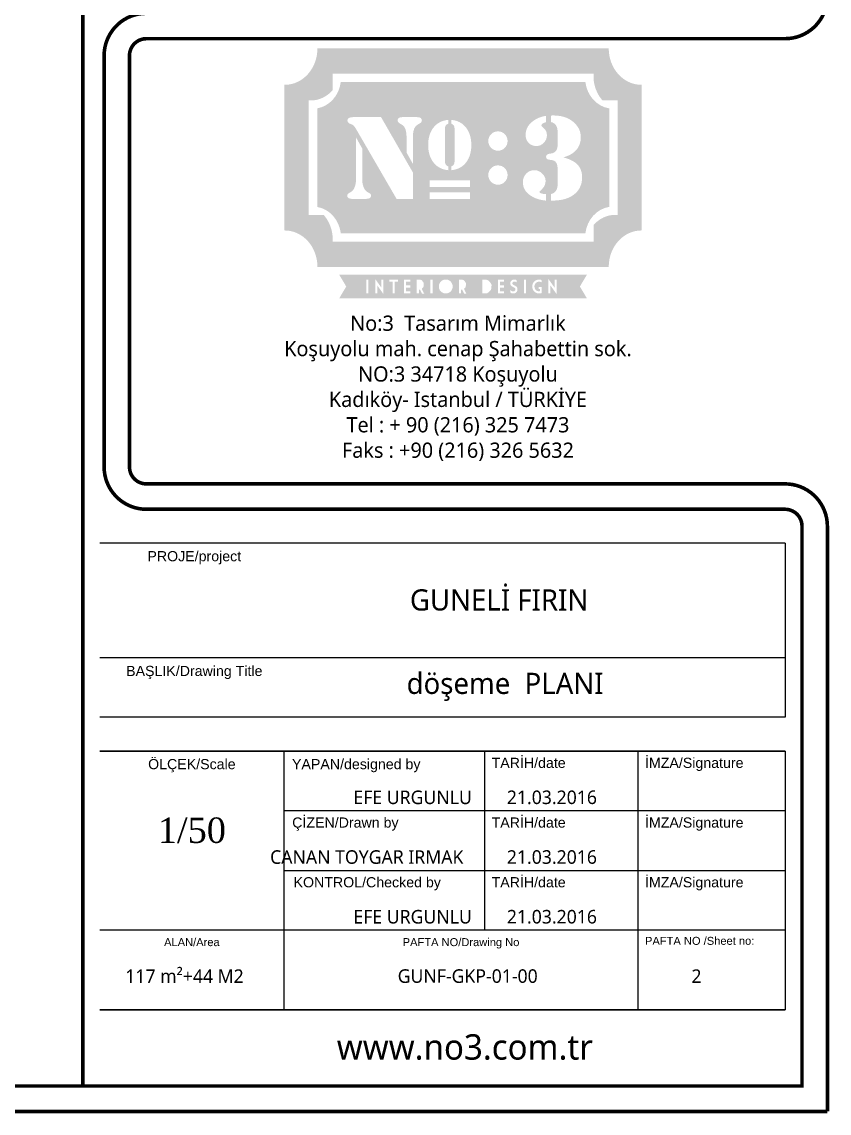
# Model space of a CAD drawing. Header units: millimetres. Extents: x 54215 to 67697, y 23496 to 56611.
# Drawn here: x 58071 to 58550, y 52211 to 52857 of the extents above; entities that cross this region are included whole.
import ezdxf
from ezdxf.enums import TextEntityAlignment as Align

# ---------------------------------------------------------------- set-up
doc = ezdxf.new("R2010")
doc.units = ezdxf.units.MM
doc.layers.add('Layer 1', color=7, linetype='Continuous')
doc.layers.add('t_yazı', color=154, linetype='Continuous', lineweight=25)
doc.styles.add('ARIALT', font='arial.ttf', dxfattribs={"height": 10})
doc.styles.get("Standard").update_dxf_attribs({"font": 'arial.ttf'})

msp = doc.modelspace()

# ---------------------------------------------------------------- hatches: boundary and pattern name
at = {"true_color": 0xe74a37}
h = msp.add_hatch(color=13, dxfattribs=at)
h.dxf.hatch_style = 1
edge = h.paths.add_edge_path()
edge.add_spline(control_points=[(58438.66, 52820.131), (58427.997, 52820.167), (58419.359, 52829.818), (58419.359, 52841.717), (58419.357, 52841.716), (58419.352, 52841.715), (58419.351, 52841.714), (58419.351, 52841.714), (58419.351, 52841.717), (58419.351, 52841.717), (58419.351, 52841.717), (58246.586, 52841.717), (58246.586, 52841.717), (58246.586, 52841.717), (58246.586, 52841.592), (58246.586, 52841.592), (58246.525, 52829.749), (58237.916, 52820.167), (58227.291, 52820.131), (58227.291, 52820.131), (58226.994, 52820.131), (58226.994, 52820.131), (58226.994, 52820.131), (58226.994, 52733.797), (58226.994, 52733.797), (58226.994, 52733.797), (58227.234, 52733.797), (58227.234, 52733.797), (58227.234, 52733.797), (58227.234, 52733.795), (58227.234, 52733.795), (58237.924, 52733.795), (58246.589, 52724.127), (58246.589, 52712.204), (58246.589, 52712.204), (58246.592, 52712.204), (58246.592, 52712.204), (58246.592, 52712.204), (58246.592, 52712.167), (58246.592, 52712.167), (58246.592, 52712.167), (58419.355, 52712.167), (58419.355, 52712.167), (58419.355, 52712.167), (58419.355, 52712.204), (58419.355, 52712.204), (58419.357, 52712.204), (58419.363, 52712.204), (58419.363, 52712.204), (58419.363, 52724.127), (58428.028, 52733.795), (58438.718, 52733.795), (58438.718, 52733.795), (58438.718, 52733.797), (58438.718, 52733.797), (58438.718, 52733.797), (58438.942, 52733.797), (58438.942, 52733.797), (58438.942, 52733.797), (58438.942, 52820.131), (58438.942, 52820.131), (58438.942, 52820.131), (58438.66, 52820.131), (58438.66, 52820.131)], knot_values=[0, 0, 0, 0, 1, 1, 1, 2, 2, 2, 3, 3, 3, 4, 4, 4, 5, 5, 5, 6, 6, 6, 7, 7, 7, 8, 8, 8, 9, 9, 9, 10, 10, 10, 11, 11, 11, 12, 12, 12, 13, 13, 13, 14, 14, 14, 15, 15, 15, 16, 16, 16, 17, 17, 17, 18, 18, 18, 19, 19, 19, 20, 20, 20, 21, 21, 21, 21], degree=3, periodic=0)
edge = h.paths.add_edge_path(flags=16)
edge.add_spline(control_points=[(58424.622, 52810.955), (58424.622, 52810.955), (58424.622, 52810.955), (58424.622, 52742.962), (58424.622, 52742.962), (58424.622, 52742.962), (58421.967, 52742.962), (58421.967, 52742.962), (58415.555, 52742.962), (58410.337, 52737.009), (58410.337, 52729.695), (58410.337, 52729.695), (58410.333, 52727.203), (58410.333, 52727.203), (58410.333, 52727.203), (58407.841, 52727.177), (58407.841, 52727.177), (58407.841, 52727.177), (58255.609, 52727.205), (58255.609, 52727.205), (58255.609, 52727.205), (58255.609, 52729.695), (58255.609, 52729.695), (58255.609, 52737.01), (58250.392, 52742.961), (58243.977, 52742.961), (58243.977, 52742.961), (58241.485, 52742.961), (58241.485, 52742.961), (58241.485, 52742.961), (58241.485, 52810.937), (58241.485, 52810.937), (58241.485, 52810.937), (58244.014, 52810.955), (58244.014, 52810.955), (58250.369, 52810.974), (58255.569, 52816.888), (58255.608, 52824.136), (58255.608, 52824.136), (58255.608, 52826.707), (58255.608, 52826.707), (58255.608, 52826.707), (58369.021, 52826.706), (58369.021, 52826.706), (58391.022, 52826.706), (58410.339, 52826.714), (58410.339, 52826.714), (58410.339, 52826.714), (58410.339, 52824.215), (58410.339, 52824.215), (58410.339, 52824.215), (58410.334, 52824.215), (58410.334, 52824.215), (58410.334, 52816.923), (58415.538, 52810.974), (58421.933, 52810.955), (58421.933, 52810.955), (58424.622, 52810.955)], knot_values=[0, 0, 0, 0, 1, 1, 1, 2, 2, 2, 3, 3, 3, 4, 4, 4, 5, 5, 5, 6, 6, 6, 7, 7, 7, 8, 8, 8, 9, 9, 9, 10, 10, 10, 11, 11, 11, 12, 12, 12, 13, 13, 13, 14, 14, 14, 15, 15, 15, 16, 16, 16, 17, 17, 17, 18, 18, 18, 19, 19, 19, 19], degree=3, periodic=0)
h = msp.add_hatch(color=13, dxfattribs=at)
h.dxf.hatch_style = 1
edge = h.paths.add_edge_path()
edge.add_spline(control_points=[(58419.641, 52776.958), (58419.641, 52791.555), (58419.641, 52806.151), (58419.641, 52806.151), (58412.319, 52807.286), (58406.514, 52813.684), (58405.507, 52821.724)], knot_values=[8, 8, 8, 8, 8.5, 8.5, 8.5, 9.5, 9.5, 9.5, 9.5], degree=3, periodic=0)
edge.add_spline(control_points=[(58405.507, 52821.724), (58405.507, 52821.724), (58260.434, 52821.724), (58260.434, 52821.724), (58259.43, 52813.761), (58253.714, 52807.406), (58246.511, 52806.185)], knot_values=[6, 6, 6, 6, 7, 7, 7, 8, 8, 8, 8], degree=3, periodic=0)
edge.add_spline(control_points=[(58246.511, 52806.185), (58246.511, 52806.185), (58246.47, 52747.738), (58246.47, 52747.738), (58253.715, 52746.537), (58259.44, 52740.177), (58260.437, 52732.186)], knot_values=[4, 4, 4, 4, 5, 5, 5, 6, 6, 6, 6], degree=3, periodic=0)
edge.add_spline(control_points=[(58260.437, 52732.186), (58260.437, 52732.186), (58405.351, 52732.16), (58405.351, 52732.16), (58405.351, 52732.16), (58405.351, 52732.16), (58405.351, 52732.16)], knot_values=[2.99999, 2.99999, 2.99999, 2.99999, 3.99999, 3.99999, 3.99999, 4, 4, 4, 4], degree=3, periodic=0)
edge.add_spline(control_points=[(58405.351, 52732.16), (58405.351, 52732.16), (58405.351, 52732.186), (58405.351, 52732.186), (58405.351, 52732.186), (58405.351, 52732.186), (58405.351, 52732.186)], knot_values=[1.99999, 1.99999, 1.99999, 1.99999, 2.99998, 2.99998, 2.99998, 2.99999, 2.99999, 2.99999, 2.99999], degree=3, periodic=0)
edge.add_spline(control_points=[(58405.351, 52732.186), (58405.351, 52732.186), (58405.51, 52732.186), (58405.51, 52732.186)], knot_values=[1.00001, 1.00001, 1.00001, 1.00001, 1.99999, 1.99999, 1.99999, 1.99999], degree=3, periodic=0)
edge.add_spline(control_points=[(58405.51, 52732.186), (58406.515, 52740.237), (58412.319, 52746.633), (58419.641, 52747.764)], knot_values=[0, 0, 0, 0, 1, 1, 1, 1], degree=3, periodic=0)
edge.add_spline(control_points=[(58419.641, 52747.764), (58419.641, 52747.764), (58419.641, 52762.361), (58419.641, 52776.958)], knot_values=[9.5, 9.5, 9.5, 9.5, 10, 10, 10, 10], degree=3, periodic=0)
edge = h.paths.add_edge_path(flags=16)
edge.add_spline(control_points=[(58349.583, 52790.833), (58350.677, 52791.967), (58352.037, 52792.528), (58353.66, 52792.528), (58355.284, 52792.528), (58356.641, 52791.967), (58357.738, 52790.833)], knot_values=[5, 5, 5, 5, 6, 6, 6, 7, 7, 7, 7], degree=3, periodic=0)
edge.add_spline(control_points=[(58357.738, 52790.833), (58358.833, 52789.706), (58359.381, 52788.364), (58359.381, 52786.806)], knot_values=[7, 7, 7, 7, 8, 8, 8, 8], degree=3, periodic=0)
edge.add_spline(control_points=[(58359.381, 52786.806), (58359.381, 52785.255), (58358.833, 52783.914), (58357.738, 52782.784)], knot_values=[0, 0, 0, 0, 1, 1, 1, 1], degree=3, periodic=0)
edge.add_spline(control_points=[(58357.738, 52782.784), (58356.641, 52781.655), (58355.284, 52781.09), (58353.66, 52781.09), (58352.037, 52781.09), (58350.677, 52781.655), (58349.583, 52782.784), (58348.488, 52783.914), (58347.938, 52785.255), (58347.938, 52786.806)], knot_values=[1, 1, 1, 1, 2, 2, 2, 3, 3, 3, 4, 4, 4, 4], degree=3, periodic=0)
edge.add_spline(control_points=[(58347.938, 52786.806), (58347.938, 52788.364), (58348.488, 52789.706), (58349.583, 52790.833)], knot_values=[4, 4, 4, 4, 5, 5, 5, 5], degree=3, periodic=0)
edge = h.paths.add_edge_path(flags=16)
edge.add_spline(control_points=[(58325.942, 52799.358), (58329.828, 52799.001), (58332.835, 52797.376), (58334.954, 52794.486)], knot_values=[5, 5, 5, 5, 6, 6, 6, 6], degree=3, periodic=0)
edge.add_spline(control_points=[(58334.954, 52794.486), (58336.902, 52791.827), (58337.874, 52788.476), (58337.874, 52784.436)], knot_values=[6, 6, 6, 6, 7, 7, 7, 7], degree=3, periodic=0)
edge.add_spline(control_points=[(58337.874, 52784.436), (58337.874, 52780.394), (58336.902, 52777.042), (58334.954, 52774.382)], knot_values=[7, 7, 7, 7, 8, 8, 8, 8], degree=3, periodic=0)
edge.add_spline(control_points=[(58334.954, 52774.382), (58332.835, 52771.492), (58329.828, 52769.87), (58325.942, 52769.51)], knot_values=[8, 8, 8, 8, 9, 9, 9, 9], degree=3, periodic=0)
edge.add_spline(control_points=[(58325.942, 52769.51), (58325.942, 52769.51), (58325.942, 52771.736), (58325.942, 52771.736)], knot_values=[0, 0, 0, 0, 1, 1, 1, 1], degree=3, periodic=0)
edge.add_spline(control_points=[(58325.942, 52771.736), (58327.246, 52772.197), (58327.898, 52773.115), (58327.898, 52774.498), (58327.898, 52774.498), (58327.898, 52794.369), (58327.898, 52794.369)], knot_values=[1, 1, 1, 1, 2, 2, 2, 3, 3, 3, 3], degree=3, periodic=0)
edge.add_spline(control_points=[(58327.898, 52794.369), (58327.898, 52795.753), (58327.246, 52796.674), (58325.942, 52797.134), (58325.942, 52797.134), (58325.942, 52799.358), (58325.942, 52799.358)], knot_values=[3, 3, 3, 3, 4, 4, 4, 5, 5, 5, 5], degree=3, periodic=0)
edge = h.paths.add_edge_path(flags=16)
edge.add_spline(control_points=[(58324.216, 52799.358), (58324.216, 52799.358), (58324.216, 52797.134), (58324.216, 52797.134)], knot_values=[0, 0, 0, 0, 1, 1, 1, 1], degree=3, periodic=0)
edge.add_spline(control_points=[(58324.216, 52797.134), (58322.91, 52796.674), (58322.259, 52795.753), (58322.259, 52794.369), (58322.259, 52794.369), (58322.259, 52774.498), (58322.259, 52774.498)], knot_values=[1, 1, 1, 1, 2, 2, 2, 3, 3, 3, 3], degree=3, periodic=0)
edge.add_spline(control_points=[(58322.259, 52774.498), (58322.259, 52773.115), (58322.91, 52772.197), (58324.216, 52771.736), (58324.216, 52771.736), (58324.216, 52769.51), (58324.216, 52769.51)], knot_values=[3, 3, 3, 3, 4, 4, 4, 5, 5, 5, 5], degree=3, periodic=0)
edge.add_spline(control_points=[(58324.216, 52769.51), (58320.325, 52769.87), (58317.321, 52771.492), (58315.198, 52774.382)], knot_values=[5, 5, 5, 5, 6, 6, 6, 6], degree=3, periodic=0)
edge.add_spline(control_points=[(58315.198, 52774.382), (58313.255, 52777.042), (58312.282, 52780.394), (58312.282, 52784.436)], knot_values=[6, 6, 6, 6, 7, 7, 7, 7], degree=3, periodic=0)
edge.add_spline(control_points=[(58312.282, 52784.436), (58312.282, 52788.476), (58313.255, 52791.827), (58315.198, 52794.486)], knot_values=[7, 7, 7, 7, 8, 8, 8, 8], degree=3, periodic=0)
edge.add_spline(control_points=[(58315.198, 52794.486), (58317.321, 52797.376), (58320.325, 52799.001), (58324.216, 52799.358)], knot_values=[8, 8, 8, 8, 9, 9, 9, 9], degree=3, periodic=0)
edge = h.paths.add_edge_path(flags=16)
edge.add_spline(control_points=[(58370.057, 52790.332), (58370.057, 52793.444), (58371.333, 52796.056), (58373.882, 52798.174)], knot_values=[8, 8, 8, 8, 9, 9, 9, 9], degree=3, periodic=0)
edge.add_spline(control_points=[(58373.882, 52798.174), (58376.13, 52800.033), (58378.871, 52801.223), (58382.114, 52801.738)], knot_values=[9, 9, 9, 9, 10, 10, 10, 10], degree=3, periodic=0)
edge.add_spline(control_points=[(58382.114, 52801.738), (58382.114, 52801.738), (58382.114, 52797.916), (58382.114, 52797.916)], knot_values=[0, 0, 0, 0, 1, 1, 1, 1], degree=3, periodic=0)
edge.add_spline(control_points=[(58382.114, 52797.916), (58380.299, 52797.567), (58379.392, 52796.942), (58379.392, 52796.035)], knot_values=[1, 1, 1, 1, 2, 2, 2, 2], degree=3, periodic=0)
edge.add_spline(control_points=[(58379.392, 52796.035), (58379.392, 52795.821), (58379.93, 52795.215), (58381.012, 52794.221)], knot_values=[2, 2, 2, 2, 3, 3, 3, 3], degree=3, periodic=0)
edge.add_spline(control_points=[(58381.012, 52794.221), (58382.136, 52793.227), (58382.699, 52791.887), (58382.699, 52790.2)], knot_values=[3, 3, 3, 3, 4, 4, 4, 4], degree=3, periodic=0)
edge.add_spline(control_points=[(58382.699, 52790.2), (58382.699, 52788.514), (58382.07, 52787.026), (58380.818, 52785.727)], knot_values=[4, 4, 4, 4, 5, 5, 5, 5], degree=3, periodic=0)
edge.add_spline(control_points=[(58380.818, 52785.727), (58379.611, 52784.475), (58378.161, 52783.847), (58376.472, 52783.847)], knot_values=[5, 5, 5, 5, 6, 6, 6, 6], degree=3, periodic=0)
edge.add_spline(control_points=[(58376.472, 52783.847), (58374.615, 52783.847), (58373.081, 52784.456), (58371.874, 52785.662)], knot_values=[6, 6, 6, 6, 7, 7, 7, 7], degree=3, periodic=0)
edge.add_spline(control_points=[(58371.874, 52785.662), (58370.664, 52786.916), (58370.057, 52788.473), (58370.057, 52790.332)], knot_values=[7, 7, 7, 7, 8, 8, 8, 8], degree=3, periodic=0)
edge = h.paths.add_edge_path(flags=16)
edge.add_spline(control_points=[(58349.583, 52770.673), (58350.677, 52771.805), (58352.037, 52772.367), (58353.66, 52772.367), (58355.284, 52772.367), (58356.641, 52771.805), (58357.738, 52770.673)], knot_values=[5, 5, 5, 5, 6, 6, 6, 7, 7, 7, 7], degree=3, periodic=0)
edge.add_spline(control_points=[(58357.738, 52770.673), (58358.833, 52769.544), (58359.381, 52768.203), (58359.381, 52766.649)], knot_values=[7, 7, 7, 7, 8, 8, 8, 8], degree=3, periodic=0)
edge.add_spline(control_points=[(58359.381, 52766.649), (58359.381, 52765.096), (58358.833, 52763.755), (58357.738, 52762.625)], knot_values=[0, 0, 0, 0, 1, 1, 1, 1], degree=3, periodic=0)
edge.add_spline(control_points=[(58357.738, 52762.625), (58356.641, 52761.498), (58355.284, 52760.932), (58353.66, 52760.932), (58352.037, 52760.932), (58350.677, 52761.498), (58349.583, 52762.625)], knot_values=[1, 1, 1, 1, 2, 2, 2, 3, 3, 3, 3], degree=3, periodic=0)
edge.add_spline(control_points=[(58349.583, 52762.625), (58348.488, 52763.755), (58347.938, 52765.096), (58347.938, 52766.649)], knot_values=[3, 3, 3, 3, 4, 4, 4, 4], degree=3, periodic=0)
edge.add_spline(control_points=[(58347.938, 52766.649), (58347.938, 52768.203), (58348.488, 52769.544), (58349.583, 52770.673)], knot_values=[4, 4, 4, 4, 5, 5, 5, 5], degree=3, periodic=0)
edge = h.paths.add_edge_path(flags=16)
edge.add_spline(control_points=[(58385.033, 52801.935), (58390.865, 52802.194), (58395.444, 52800.813), (58398.772, 52797.787)], knot_values=[16, 16, 16, 16, 17, 17, 17, 17], degree=3, periodic=0)
edge.add_spline(control_points=[(58398.772, 52797.787), (58401.453, 52795.322), (58402.791, 52792.426), (58402.791, 52789.098)], knot_values=[17, 17, 17, 17, 18, 18, 18, 18], degree=3, periodic=0)
edge.add_spline(control_points=[(58402.791, 52789.098), (58402.791, 52786.032), (58401.846, 52783.439), (58399.942, 52781.32)], knot_values=[18, 18, 18, 18, 19, 19, 19, 19], degree=3, periodic=0)
edge.add_spline(control_points=[(58399.942, 52781.32), (58398.166, 52779.375), (58395.728, 52778.013), (58392.616, 52777.236)], knot_values=[19, 19, 19, 19, 20, 20, 20, 20], degree=3, periodic=0)
edge.add_spline(control_points=[(58392.616, 52777.236), (58392.616, 52777.236), (58392.616, 52777.107), (58392.616, 52777.107)], knot_values=[0.00001, 0.00001, 0.00001, 0.00001, 1, 1, 1, 1], degree=3, periodic=0)
edge.add_spline(control_points=[(58392.616, 52777.107), (58396.33, 52776.07), (58399.032, 52774.688), (58400.717, 52772.959)], knot_values=[1, 1, 1, 1, 2, 2, 2, 2], degree=3, periodic=0)
edge.add_spline(control_points=[(58400.717, 52772.959), (58402.618, 52771.057), (58403.572, 52768.485), (58403.572, 52765.244)], knot_values=[2, 2, 2, 2, 3, 3, 3, 3], degree=3, periodic=0)
edge.add_spline(control_points=[(58403.572, 52765.244), (58403.572, 52761.53), (58402.339, 52758.459), (58399.875, 52756.041)], knot_values=[3, 3, 3, 3, 4, 4, 4, 4], degree=3, periodic=0)
edge.add_spline(control_points=[(58399.875, 52756.041), (58396.635, 52752.884), (58391.685, 52751.373), (58385.033, 52751.505), (58385.033, 52751.505), (58385.033, 52755.328), (58385.033, 52755.328)], knot_values=[4, 4, 4, 4, 5, 5, 5, 6, 6, 6, 6], degree=3, periodic=0)
edge.add_spline(control_points=[(58385.033, 52755.328), (58387.711, 52755.977), (58389.051, 52757.924), (58389.051, 52761.159), (58389.051, 52761.159), (58389.051, 52769.849), (58389.051, 52769.849)], knot_values=[6, 6, 6, 6, 7, 7, 7, 8, 8, 8, 8], degree=3, periodic=0)
edge.add_spline(control_points=[(58389.051, 52769.849), (58389.051, 52771.616), (58388.811, 52772.935), (58388.336, 52773.8)], knot_values=[8, 8, 8, 8, 9, 9, 9, 9], degree=3, periodic=0)
edge.add_spline(control_points=[(58388.336, 52773.8), (58387.733, 52774.925), (58386.545, 52775.529), (58384.775, 52775.619)], knot_values=[9, 9, 9, 9, 10, 10, 10, 10], degree=3, periodic=0)
edge.add_spline(control_points=[(58384.775, 52775.619), (58383.043, 52775.704), (58382.178, 52776.307), (58382.178, 52777.43)], knot_values=[10, 10, 10, 10, 11, 11, 11, 11], degree=3, periodic=0)
edge.add_spline(control_points=[(58382.178, 52777.43), (58382.178, 52778.554), (58383.066, 52779.205), (58384.838, 52779.375)], knot_values=[11, 11, 11, 11, 12, 12, 12, 12], degree=3, periodic=0)
edge.add_spline(control_points=[(58384.838, 52779.375), (58387.646, 52779.637), (58389.051, 52781.385), (58389.051, 52784.626), (58389.051, 52784.626), (58389.051, 52792.148), (58389.051, 52792.148)], knot_values=[12, 12, 12, 12, 13, 13, 13, 14, 14, 14, 14], degree=3, periodic=0)
edge.add_spline(control_points=[(58389.051, 52792.148), (58389.051, 52795.517), (58387.711, 52797.506), (58385.033, 52798.107), (58385.033, 52798.107), (58385.033, 52801.935), (58385.033, 52801.935)], knot_values=[14, 14, 14, 14, 15, 15, 15, 16, 16, 16, 16], degree=3, periodic=0)
edge = h.paths.add_edge_path(flags=16)
edge.add_spline(control_points=[(58308.527, 52799.016), (58308.527, 52798.325), (58308.072, 52797.722), (58307.165, 52797.202)], knot_values=[7, 7, 7, 7, 8, 8, 8, 8], degree=3, periodic=0)
edge.add_spline(control_points=[(58307.165, 52797.202), (58305.911, 52796.552), (58305.048, 52795.885), (58304.571, 52795.194)], knot_values=[8, 8, 8, 8, 9, 9, 9, 9], degree=3, periodic=0)
edge.add_spline(control_points=[(58304.571, 52795.194), (58303.664, 52793.897), (58303.209, 52791.911), (58303.209, 52789.227), (58303.209, 52789.227), (58303.209, 52787.012), (58303.209, 52784.243)], knot_values=[9, 9, 9, 9, 10, 10, 10, 10.3750225, 10.3750225, 10.3750225, 10.3750225], degree=3, periodic=0)
edge.add_spline(control_points=[(58303.209, 52784.243), (58303.209, 52781.474), (58303.209, 52778.151), (58303.209, 52775.936)], knot_values=[10.3750225, 10.3750225, 10.3750225, 10.3750225, 10.750015, 10.750015, 10.750015, 10.750015], degree=3, periodic=0)
edge.add_spline(control_points=[(58303.209, 52775.936), (58303.209, 52775.382), (58303.209, 52774.898), (58303.209, 52774.509)], knot_values=[10.750015, 10.750015, 10.750015, 10.750015, 10.8437631, 10.8437631, 10.8437631, 10.8437631], degree=3, periodic=0)
edge.add_spline(control_points=[(58303.209, 52774.509), (58303.209, 52774.119), (58303.209, 52773.825), (58303.209, 52773.652)], knot_values=[10.8437631, 10.8437631, 10.8437631, 10.8437631, 10.9375113, 10.9375113, 10.9375113, 10.9375113], degree=3, periodic=0)
edge.add_spline(control_points=[(58303.209, 52773.652), (58303.209, 52773.609), (58303.209, 52773.573), (58303.209, 52773.545)], knot_values=[10.9375113, 10.9375113, 10.9375113, 10.9375113, 10.9609483, 10.9609483, 10.9609483, 10.9609483], degree=3, periodic=0)
edge.add_spline(control_points=[(58303.209, 52773.545), (58303.209, 52773.518), (58303.209, 52773.498), (58303.209, 52773.487)], knot_values=[10.9609483, 10.9609483, 10.9609483, 10.9609483, 10.9843853, 10.9843853, 10.9843853, 10.9843853], degree=3, periodic=0)
edge.add_spline(control_points=[(58303.209, 52773.487), (58303.209, 52773.484), (58303.209, 52773.481), (58303.209, 52773.48)], knot_values=[10.9843853, 10.9843853, 10.9843853, 10.9843853, 10.9902446, 10.9902446, 10.9902446, 10.9902446], degree=3, periodic=0)
edge.add_spline(control_points=[(58303.209, 52773.48), (58303.209, 52773.478), (58303.209, 52773.477), (58303.209, 52773.476)], knot_values=[10.9902446, 10.9902446, 10.9902446, 10.9902446, 10.9961038, 10.9961038, 10.9961038, 10.9961038], degree=3, periodic=0)
edge.add_spline(control_points=[(58303.209, 52773.476), (58303.209, 52773.476), (58303.209, 52773.476), (58303.209, 52773.475)], knot_values=[10.9961038, 10.9961038, 10.9961038, 10.9961038, 10.9975686, 10.9975686, 10.9975686, 10.9975686], degree=3, periodic=0)
edge.add_spline(control_points=[(58303.209, 52773.475), (58303.209, 52773.475), (58303.209, 52773.475), (58303.209, 52773.475)], knot_values=[10.9975686, 10.9975686, 10.9975686, 10.9975686, 10.9990335, 10.9990335, 10.9990335, 10.9990335], degree=3, periodic=0)
edge.add_spline(control_points=[(58303.209, 52773.475), (58303.209, 52773.475), (58303.209, 52773.475), (58303.209, 52773.475)], knot_values=[10.9990335, 10.9990335, 10.9990335, 10.9990335, 10.9993997, 10.9993997, 10.9993997, 10.9993997], degree=3, periodic=0)
edge.add_spline(control_points=[(58303.209, 52773.475), (58303.209, 52773.475), (58303.209, 52773.475), (58303.209, 52773.475)], knot_values=[10.9993997, 10.9993997, 10.9993997, 10.9993997, 10.9997659, 10.9997659, 10.9997659, 10.9997659], degree=3, periodic=0)
edge.add_spline(control_points=[(58303.209, 52773.475), (58303.209, 52773.475), (58303.209, 52773.475), (58303.209, 52773.475), (58303.209, 52773.475), (58303.209, 52773.475), (58303.209, 52773.475)], knot_values=[10.9997659, 10.9997659, 10.9997659, 10.9997659, 11, 11, 11, 11.0048927, 11.0048927, 11.0048927, 11.0048927], degree=3, periodic=0)
edge.add_spline(control_points=[(58303.041, 52773.549), (58303.001, 52773.621), (58302.934, 52773.743), (58302.844, 52773.905)], knot_values=[12.0624887, 12.0624887, 12.0624887, 12.0624887, 12.1562369, 12.1562369, 12.1562369, 12.1562369], degree=3, periodic=0)
edge.add_spline(control_points=[(58302.844, 52773.905), (58302.754, 52774.067), (58302.642, 52774.268), (58302.515, 52774.499)], knot_values=[12.1562369, 12.1562369, 12.1562369, 12.1562369, 12.249985, 12.249985, 12.249985, 12.249985], degree=3, periodic=0)
edge.add_spline(control_points=[(58302.515, 52774.499), (58302.004, 52775.42), (58301.238, 52776.801), (58300.6, 52777.953)], knot_values=[12.249985, 12.249985, 12.249985, 12.249985, 12.6249775, 12.6249775, 12.6249775, 12.6249775], degree=3, periodic=0)
edge.add_spline(control_points=[(58300.6, 52777.953), (58299.961, 52779.104), (58299.451, 52780.025), (58299.451, 52780.025), (58299.451, 52780.025), (58299.451, 52789.227), (58299.451, 52789.227)], knot_values=[12.6249775, 12.6249775, 12.6249775, 12.6249775, 13, 13, 13, 14, 14, 14, 14], degree=3, periodic=0)
edge.add_spline(control_points=[(58299.451, 52789.227), (58299.451, 52791.911), (58298.996, 52793.897), (58298.09, 52795.194)], knot_values=[1, 1, 1, 1, 2, 2, 2, 2], degree=3, periodic=0)
edge.add_spline(control_points=[(58298.09, 52795.194), (58297.615, 52795.885), (58296.752, 52796.552), (58295.498, 52797.202)], knot_values=[2, 2, 2, 2, 3, 3, 3, 3], degree=3, periodic=0)
edge.add_spline(control_points=[(58295.498, 52797.202), (58294.588, 52797.722), (58294.136, 52798.325), (58294.136, 52799.016)], knot_values=[3, 3, 3, 3, 4, 4, 4, 4], degree=3, periodic=0)
edge.add_spline(control_points=[(58294.136, 52799.016), (58294.136, 52800.313), (58295.066, 52800.963), (58296.922, 52800.963), (58296.922, 52800.963), (58305.74, 52800.963), (58305.74, 52800.963)], knot_values=[4, 4, 4, 4, 5, 5, 5, 6, 6, 6, 6], degree=3, periodic=0)
edge.add_spline(control_points=[(58305.74, 52800.963), (58307.597, 52800.963), (58308.527, 52800.313), (58308.527, 52799.016)], knot_values=[6, 6, 6, 6, 7, 7, 7, 7], degree=3, periodic=0)
h.paths.add_polyline_path([(58337.073, 52763.449), (58337.073, 52759.507), (58313.081, 52759.507), (58313.081, 52763.449)], flags=16)
edge = h.paths.add_edge_path(flags=16)
edge.add_spline(control_points=[(58370.381, 52767.451), (58371.679, 52768.832), (58373.341, 52769.523), (58375.374, 52769.523)], knot_values=[4, 4, 4, 4, 5, 5, 5, 5], degree=3, periodic=0)
edge.add_spline(control_points=[(58375.374, 52769.523), (58377.014, 52769.523), (58378.503, 52768.874), (58379.846, 52767.581)], knot_values=[5, 5, 5, 5, 6, 6, 6, 6], degree=3, periodic=0)
edge.add_spline(control_points=[(58379.846, 52767.581), (58381.231, 52766.324), (58381.917, 52764.877), (58381.917, 52763.237)], knot_values=[6, 6, 6, 6, 7, 7, 7, 7], degree=3, periodic=0)
edge.add_spline(control_points=[(58381.917, 52763.237), (58381.917, 52761.466), (58381.314, 52759.952), (58380.106, 52758.696)], knot_values=[7, 7, 7, 7, 8, 8, 8, 8], degree=3, periodic=0)
edge.add_spline(control_points=[(58380.106, 52758.696), (58378.892, 52757.443), (58378.291, 52756.773), (58378.291, 52756.688)], knot_values=[8, 8, 8, 8, 9, 9, 9, 9], degree=3, periodic=0)
edge.add_spline(control_points=[(58378.291, 52756.688), (58378.291, 52755.955), (58379.564, 52755.499), (58382.114, 52755.328)], knot_values=[9, 9, 9, 9, 10, 10, 10, 10], degree=3, periodic=0)
edge.add_spline(control_points=[(58382.114, 52755.328), (58382.114, 52755.328), (58382.114, 52751.505), (58382.114, 52751.505)], knot_values=[0, 0, 0, 0, 1, 1, 1, 1], degree=3, periodic=0)
edge.add_spline(control_points=[(58382.114, 52751.505), (58378.573, 52751.808), (58375.522, 52752.797), (58372.975, 52754.484)], knot_values=[1, 1, 1, 1, 2, 2, 2, 2], degree=3, periodic=0)
edge.add_spline(control_points=[(58372.975, 52754.484), (58369.948, 52756.517), (58368.436, 52759.172), (58368.436, 52762.459)], knot_values=[2, 2, 2, 2, 3, 3, 3, 3], degree=3, periodic=0)
edge.add_spline(control_points=[(58368.436, 52762.459), (58368.436, 52764.449), (58369.087, 52766.108), (58370.381, 52767.451)], knot_values=[3, 3, 3, 3, 4, 4, 4, 4], degree=3, periodic=0)
h.paths.add_polyline_path([(58337.073, 52756.419), (58337.073, 52752.475), (58313.081, 52752.475), (58313.081, 52756.419)], flags=16)
edge = h.paths.add_edge_path(flags=16)
edge.add_spline(control_points=[(58293.778, 52784.561), (58298.493, 52776.361), (58303.209, 52768.16), (58303.209, 52768.16), (58303.209, 52768.16), (58303.209, 52764.239), (58303.209, 52760.318)], knot_values=[0.5, 0.5, 0.5, 0.5, 1, 1, 1, 1.5, 1.5, 1.5, 1.5], degree=3, periodic=0)
edge.add_spline(control_points=[(58303.209, 52760.318), (58303.209, 52756.397), (58303.209, 52752.475), (58303.209, 52752.475), (58303.209, 52752.475), (58300.795, 52752.475), (58298.382, 52752.475)], knot_values=[1.5, 1.5, 1.5, 1.5, 2, 2, 2, 2.5, 2.5, 2.5, 2.5], degree=3, periodic=0)
edge.add_spline(control_points=[(58298.382, 52752.475), (58295.968, 52752.475), (58293.555, 52752.475), (58293.555, 52752.475), (58293.555, 52752.475), (58269.828, 52793.376), (58269.828, 52793.376)], knot_values=[2.5, 2.5, 2.5, 2.5, 3, 3, 3, 4, 4, 4, 4], degree=3, periodic=0)
edge.add_spline(control_points=[(58269.828, 52793.376), (58269.137, 52794.588), (58268.681, 52795.303), (58268.467, 52795.517)], knot_values=[4, 4, 4, 4, 5, 5, 5, 5], degree=3, periodic=0)
edge.add_spline(control_points=[(58268.467, 52795.517), (58267.992, 52796.121), (58267.276, 52796.574), (58266.326, 52796.877)], knot_values=[5, 5, 5, 5, 6, 6, 6, 6], degree=3, periodic=0)
edge.add_spline(control_points=[(58266.326, 52796.877), (58265.03, 52797.309), (58264.38, 52798.001), (58264.38, 52798.954)], knot_values=[6, 6, 6, 6, 7, 7, 7, 7], degree=3, periodic=0)
edge.add_spline(control_points=[(58264.38, 52798.954), (58264.38, 52800.291), (58265.486, 52800.963), (58267.69, 52800.963), (58267.69, 52800.963), (58271.855, 52800.963), (58276.019, 52800.963)], knot_values=[7, 7, 7, 7, 8, 8, 8, 8.5, 8.5, 8.5, 8.5], degree=3, periodic=0)
edge.add_spline(control_points=[(58276.019, 52800.963), (58280.184, 52800.963), (58284.348, 52800.963), (58284.348, 52800.963), (58284.348, 52800.963), (58289.063, 52792.762), (58293.778, 52784.561)], knot_values=[8.5, 8.5, 8.5, 8.5, 9, 9, 9, 9.5, 9.5, 9.5, 9.5], degree=3, periodic=0)
edge = h.paths.add_edge_path(flags=16)
edge.add_spline(control_points=[(58271.382, 52785.535), (58272.289, 52783.915), (58273.196, 52782.295), (58273.196, 52782.295), (58273.196, 52782.295), (58273.196, 52762.717), (58273.196, 52762.717)], knot_values=[2.5, 2.5, 2.5, 2.5, 3, 3, 3, 4, 4, 4, 4], degree=3, periodic=0)
edge.add_spline(control_points=[(58273.196, 52762.717), (58273.501, 52760.381), (58274.106, 52758.675), (58275.012, 52757.597)], knot_values=[4, 4, 4, 4, 5, 5, 5, 5], degree=3, periodic=0)
edge.add_spline(control_points=[(58275.012, 52757.597), (58275.402, 52757.08), (58276.158, 52756.539), (58277.28, 52755.977)], knot_values=[5, 5, 5, 5, 6, 6, 6, 6], degree=3, periodic=0)
edge.add_spline(control_points=[(58277.28, 52755.977), (58278.018, 52755.589), (58278.383, 52755.044), (58278.383, 52754.358)], knot_values=[6, 6, 6, 6, 7, 7, 7, 7], degree=3, periodic=0)
edge.add_spline(control_points=[(58278.383, 52754.358), (58278.383, 52753.104), (58277.261, 52752.475), (58275.012, 52752.475), (58275.012, 52752.475), (58267.623, 52752.475), (58267.623, 52752.475)], knot_values=[7, 7, 7, 7, 8, 8, 8, 9, 9, 9, 9], degree=3, periodic=0)
edge.add_spline(control_points=[(58267.623, 52752.475), (58265.376, 52752.475), (58264.253, 52753.104), (58264.253, 52754.358)], knot_values=[9, 9, 9, 9, 10, 10, 10, 10], degree=3, periodic=0)
edge.add_spline(control_points=[(58264.253, 52754.358), (58264.253, 52755.044), (58264.621, 52755.589), (58265.354, 52755.977)], knot_values=[10, 10, 10, 10, 11, 11, 11, 11], degree=3, periodic=0)
edge.add_spline(control_points=[(58265.354, 52755.977), (58266.478, 52756.539), (58267.233, 52757.08), (58267.623, 52757.597)], knot_values=[11, 11, 11, 11, 12, 12, 12, 12], degree=3, periodic=0)
edge.add_spline(control_points=[(58267.623, 52757.597), (58268.532, 52758.675), (58269.137, 52760.381), (58269.438, 52762.717)], knot_values=[12, 12, 12, 12, 13, 13, 13, 13], degree=3, periodic=0)
edge.add_spline(control_points=[(58269.438, 52762.717), (58269.438, 52762.717), (58269.438, 52769.232), (58269.438, 52775.746)], knot_values=[0, 0, 0, 0, 0.5, 0.5, 0.5, 0.5], degree=3, periodic=0)
edge.add_spline(control_points=[(58269.438, 52775.746), (58269.438, 52782.261), (58269.438, 52788.776), (58269.438, 52788.776)], knot_values=[0.5, 0.5, 0.5, 0.5, 1, 1, 1, 1], degree=3, periodic=0)
edge.add_spline(control_points=[(58269.438, 52788.776), (58269.438, 52788.776), (58269.568, 52788.776), (58269.568, 52788.776)], knot_values=[1.00001, 1.00001, 1.00001, 1.00001, 1.99999, 1.99999, 1.99999, 1.99999], degree=3, periodic=0)
edge.add_spline(control_points=[(58269.568, 52788.776), (58269.568, 52788.776), (58269.568, 52788.776), (58269.568, 52788.776), (58269.568, 52788.776), (58270.475, 52787.156), (58271.382, 52785.535)], knot_values=[1.99999, 1.99999, 1.99999, 1.99999, 2.25, 2.25, 2.25, 2.5, 2.5, 2.5, 2.5], degree=3, periodic=0)
at = {"layer": 'Layer 1', "true_color": 0xe74a37}
h = msp.add_hatch(color=13, dxfattribs=at)
h.dxf.hatch_style = 2
h.paths.add_polyline_path([(58378.67, 52707.523), (58287.264, 52707.523), (58259.541, 52707.523), (58263.67, 52700.571), (58259.541, 52693.615), (58287.264, 52693.615), (58378.67, 52693.615), (58406.395, 52693.615), (58402.264, 52700.571), (58406.395, 52707.523)])
h.paths.add_polyline_path([(58276.867, 52696.439), (58275.657, 52696.439), (58275.657, 52704.652), (58276.867, 52704.652)])
h.paths.add_polyline_path([(58285.757, 52696.077), (58282.069, 52701.231), (58282.069, 52696.439), (58280.86, 52696.439), (58280.86, 52705.032), (58284.548, 52699.865), (58284.548, 52704.697), (58285.757, 52704.697)])
h.paths.add_polyline_path([(58294.44, 52703.402), (58292.454, 52703.402), (58292.454, 52696.484), (58291.244, 52696.484), (58291.244, 52703.402), (58289.258, 52703.402), (58289.258, 52704.697), (58294.44, 52704.697)])
h.paths.add_polyline_path([(58301.622, 52703.402), (58299.155, 52703.402), (58299.155, 52701.171), (58301.622, 52701.171), (58301.622, 52699.92), (58299.155, 52699.92), (58299.155, 52697.689), (58301.622, 52697.689), (58301.622, 52696.439), (58297.941, 52696.439), (58297.941, 52704.652), (58301.622, 52704.652)])
edge = h.paths.add_edge_path()
edge.add_spline(control_points=[(58309.404, 52700.172), (58309.404, 52700.172), (58309.404, 52700.172), (58308.875, 52699.59), (58308.741, 52699.447), (58308.605, 52699.319), (58308.46, 52699.212), (58308.46, 52699.212), (58309.901, 52696.427), (58309.901, 52696.427), (58309.901, 52696.427), (58308.606, 52696.427), (58308.606, 52696.427), (58308.606, 52696.427), (58307.408, 52698.76), (58307.408, 52698.76), (58307.258, 52698.734), (58307.108, 52698.722), (58306.954, 52698.722), (58306.882, 52698.722), (58306.811, 52698.725), (58306.737, 52698.731), (58306.737, 52698.731), (58306.737, 52696.45), (58306.737, 52696.45), (58306.737, 52696.45), (58305.529, 52696.45), (58305.529, 52696.45), (58305.529, 52696.45), (58305.529, 52704.663), (58305.529, 52704.663), (58305.529, 52704.663), (58306.737, 52704.663), (58306.737, 52704.663), (58306.737, 52704.663), (58306.737, 52704.659), (58306.737, 52704.659), (58306.811, 52704.662), (58306.882, 52704.663), (58306.954, 52704.663), (58307.705, 52704.663), (58308.346, 52704.373), (58308.875, 52703.793), (58309.404, 52703.212), (58309.669, 52702.514), (58309.669, 52701.696), (58309.669, 52700.874), (58309.404, 52700.172)], knot_values=[0, 0, 0, 0, 0.00005, 0.0001, 1, 1, 1, 2, 2, 2, 3, 3, 3, 4, 4, 4, 5, 5, 5, 6, 6, 6, 7, 7, 7, 8, 8, 8, 9, 9, 9, 10, 10, 10, 11, 11, 11, 12, 12, 12, 13, 13, 13, 14, 14, 14, 15, 15, 15, 15], degree=3, periodic=0)
h.paths.add_polyline_path([(58314.838, 52696.439), (58313.628, 52696.439), (58313.628, 52704.697), (58314.838, 52704.697)])
edge = h.paths.add_edge_path()
edge.add_spline(control_points=[(58325.208, 52703.875), (58325.208, 52703.875), (58325.208, 52703.875), (58325.577, 52703.504), (58325.949, 52703.132), (58326.241, 52702.692), (58326.455, 52702.184), (58326.669, 52701.675), (58326.777, 52701.137), (58326.777, 52700.567), (58326.777, 52699.996), (58326.669, 52699.458), (58326.455, 52698.959), (58326.241, 52698.458), (58325.949, 52698.022), (58325.577, 52697.65), (58325.208, 52697.278), (58324.774, 52696.984), (58324.282, 52696.766), (58323.789, 52696.547), (58323.26, 52696.439), (58322.695, 52696.439), (58322.127, 52696.439), (58321.595, 52696.547), (58321.103, 52696.766), (58320.61, 52696.984), (58320.177, 52697.278), (58319.807, 52697.65), (58319.436, 52698.022), (58319.144, 52698.458), (58318.93, 52698.959), (58318.716, 52699.458), (58318.609, 52699.996), (58318.609, 52700.567), (58318.609, 52701.137), (58318.716, 52701.675), (58318.93, 52702.184), (58319.144, 52702.692), (58319.436, 52703.132), (58319.807, 52703.504), (58320.177, 52703.875), (58320.61, 52704.17), (58321.103, 52704.384), (58321.595, 52704.6), (58322.127, 52704.71), (58322.695, 52704.71), (58323.26, 52704.71), (58323.789, 52704.6), (58324.282, 52704.384), (58324.774, 52704.17), (58325.208, 52703.875)], knot_values=[0, 0, 0, 0, 0.00005, 0.0001, 1, 1, 1, 2, 2, 2, 3, 3, 3, 4, 4, 4, 5, 5, 5, 6, 6, 6, 7, 7, 7, 8, 8, 8, 9, 9, 9, 10, 10, 10, 11, 11, 11, 12, 12, 12, 13, 13, 13, 14, 14, 14, 15, 15, 15, 16, 16, 16, 16], degree=3, periodic=0)
edge = h.paths.add_edge_path()
edge.add_spline(control_points=[(58334.408, 52700.172), (58334.408, 52700.172), (58334.408, 52700.172), (58333.879, 52699.59), (58333.746, 52699.447), (58333.607, 52699.319), (58333.464, 52699.212), (58333.464, 52699.212), (58334.904, 52696.427), (58334.904, 52696.427), (58334.904, 52696.427), (58333.61, 52696.427), (58333.61, 52696.427), (58333.61, 52696.427), (58332.411, 52698.76), (58332.411, 52698.76), (58332.264, 52698.734), (58332.111, 52698.722), (58331.957, 52698.722), (58331.886, 52698.722), (58331.813, 52698.725), (58331.741, 52698.731), (58331.741, 52698.731), (58331.741, 52696.45), (58331.741, 52696.45), (58331.741, 52696.45), (58330.531, 52696.45), (58330.531, 52696.45), (58330.531, 52696.45), (58330.531, 52704.663), (58330.531, 52704.663), (58330.531, 52704.663), (58331.741, 52704.663), (58331.741, 52704.663), (58331.741, 52704.663), (58331.741, 52704.659), (58331.741, 52704.659), (58331.813, 52704.662), (58331.886, 52704.663), (58331.957, 52704.663), (58332.71, 52704.663), (58333.35, 52704.373), (58333.879, 52703.793), (58334.408, 52703.212), (58334.672, 52702.514), (58334.672, 52701.696), (58334.672, 52700.874), (58334.408, 52700.172)], knot_values=[0, 0, 0, 0, 0.00005, 0.0001, 1, 1, 1, 2, 2, 2, 3, 3, 3, 4, 4, 4, 5, 5, 5, 6, 6, 6, 7, 7, 7, 8, 8, 8, 9, 9, 9, 10, 10, 10, 11, 11, 11, 12, 12, 12, 13, 13, 13, 14, 14, 14, 15, 15, 15, 15], degree=3, periodic=0)
edge = h.paths.add_edge_path()
edge.add_spline(control_points=[(58345.864, 52704.652), (58345.864, 52704.652), (58345.864, 52704.652), (58345.864, 52704.652), (58346.962, 52704.652), (58347.897, 52704.251), (58348.673, 52703.451), (58349.45, 52702.649), (58349.837, 52701.68), (58349.837, 52700.546), (58349.837, 52699.414), (58349.45, 52698.448), (58348.673, 52697.644), (58347.897, 52696.841), (58346.962, 52696.439), (58345.864, 52696.439), (58345.864, 52696.439), (58344.401, 52696.439), (58344.401, 52696.439), (58344.401, 52696.439), (58344.401, 52704.652), (58344.401, 52704.652), (58344.401, 52704.652), (58345.864, 52704.652)], knot_values=[0, 0, 0, 0, 0.00005, 0.0001, 1, 1, 1, 2, 2, 2, 3, 3, 3, 4, 4, 4, 5, 5, 5, 6, 6, 6, 7, 7, 7, 7], degree=3, periodic=0)
h.paths.add_polyline_path([(58357.275, 52703.402), (58354.808, 52703.402), (58354.808, 52701.171), (58357.275, 52701.171), (58357.275, 52699.92), (58354.808, 52699.92), (58354.808, 52697.689), (58357.275, 52697.689), (58357.275, 52696.439), (58353.594, 52696.439), (58353.594, 52704.652), (58357.275, 52704.652)])
edge = h.paths.add_edge_path()
edge.add_spline(control_points=[(58364.482, 52700.616), (58364.482, 52700.616), (58364.482, 52700.616), (58364.658, 52700.445), (58364.834, 52700.274), (58364.976, 52700.058), (58365.085, 52699.799), (58365.193, 52699.538), (58365.25, 52699.23), (58365.258, 52698.872), (58365.258, 52698.546), (58365.192, 52698.232), (58365.058, 52697.937), (58364.925, 52697.642), (58364.74, 52697.381), (58364.502, 52697.154), (58364.265, 52696.927), (58363.992, 52696.748), (58363.684, 52696.619), (58363.376, 52696.492), (58363.055, 52696.427), (58362.72, 52696.427), (58362.376, 52696.427), (58362.07, 52696.473), (58361.805, 52696.562), (58361.54, 52696.651), (58361.257, 52696.812), (58360.955, 52697.042), (58360.955, 52697.042), (58360.955, 52698.576), (58360.955, 52698.576), (58361.144, 52698.372), (58361.285, 52698.232), (58361.389, 52698.161), (58361.489, 52698.088), (58361.612, 52698.01), (58361.758, 52697.929), (58361.903, 52697.846), (58362.064, 52697.778), (58362.239, 52697.722), (58362.416, 52697.666), (58362.591, 52697.639), (58362.764, 52697.639), (58363.12, 52697.639), (58363.412, 52697.767), (58363.641, 52698.022), (58363.869, 52698.276), (58363.984, 52698.577), (58363.984, 52698.927), (58363.984, 52699.214), (58363.887, 52699.447), (58363.693, 52699.626), (58363.498, 52699.804), (58363.18, 52700.008), (58362.737, 52700.239), (58362.47, 52700.38), (58362.247, 52700.51), (58362.063, 52700.623), (58361.878, 52700.739), (58361.702, 52700.882), (58361.531, 52701.054), (58361.364, 52701.224), (58361.228, 52701.428), (58361.122, 52701.665), (58361.017, 52701.9), (58360.966, 52702.179), (58360.966, 52702.498), (58360.981, 52702.812), (58361.054, 52703.102), (58361.187, 52703.372), (58361.32, 52703.642), (58361.501, 52703.877), (58361.727, 52704.08), (58361.954, 52704.283), (58362.212, 52704.44), (58362.502, 52704.552), (58362.791, 52704.663), (58363.097, 52704.719), (58363.416, 52704.719), (58363.658, 52704.712), (58363.877, 52704.678), (58364.075, 52704.616), (58364.272, 52704.556), (58364.498, 52704.445), (58364.75, 52704.285), (58364.75, 52704.285), (58364.75, 52702.995), (58364.75, 52702.995), (58364.598, 52703.098), (58364.495, 52703.164), (58364.439, 52703.188), (58364.383, 52703.212), (58364.306, 52703.254), (58364.202, 52703.312), (58364.099, 52703.368), (58363.98, 52703.418), (58363.846, 52703.459), (58363.71, 52703.501), (58363.567, 52703.52), (58363.416, 52703.52), (58363.078, 52703.515), (58362.792, 52703.406), (58362.559, 52703.188), (58362.325, 52702.971), (58362.206, 52702.718), (58362.206, 52702.432), (58362.215, 52702.159), (58362.312, 52701.944), (58362.502, 52701.783), (58362.691, 52701.62), (58362.994, 52701.438), (58363.416, 52701.236), (58363.706, 52701.097), (58363.939, 52700.97), (58364.12, 52700.864), (58364.302, 52700.756), (58364.482, 52700.616)], knot_values=[0, 0, 0, 0, 0.00005, 0.0001, 1, 1, 1, 2, 2, 2, 3, 3, 3, 4, 4, 4, 5, 5, 5, 6, 6, 6, 7, 7, 7, 8, 8, 8, 9, 9, 9, 10, 10, 10, 11, 11, 11, 12, 12, 12, 13, 13, 13, 14, 14, 14, 15, 15, 15, 16, 16, 16, 17, 17, 17, 18, 18, 18, 19, 19, 19, 20, 20, 20, 21, 21, 21, 22, 22, 22, 23, 23, 23, 24, 24, 24, 25, 25, 25, 26, 26, 26, 27, 27, 27, 28, 28, 28, 29, 29, 29, 30, 30, 30, 31, 31, 31, 32, 32, 32, 33, 33, 33, 34, 34, 34, 35, 35, 35, 36, 36, 36, 37, 37, 37, 38, 38, 38, 38], degree=3, periodic=0)
h.paths.add_polyline_path([(58370.239, 52696.439), (58369.029, 52696.439), (58369.029, 52704.697), (58370.239, 52704.697)])
edge = h.paths.add_edge_path()
edge.add_spline(control_points=[(58376.01, 52704.17), (58376.01, 52704.17), (58376.01, 52704.17), (58376.504, 52704.384), (58376.996, 52704.6), (58377.528, 52704.71), (58378.096, 52704.71), (58378.63, 52704.71), (58379.129, 52704.613), (58379.598, 52704.424), (58379.598, 52704.424), (58379.598, 52702.979), (58379.598, 52702.979), (58379.463, 52703.065), (58379.324, 52703.14), (58379.176, 52703.202), (58378.837, 52703.346), (58378.477, 52703.419), (58378.096, 52703.419), (58377.712, 52703.419), (58377.35, 52703.346), (58377.011, 52703.202), (58376.674, 52703.057), (58376.378, 52702.855), (58376.125, 52702.596), (58375.874, 52702.338), (58375.676, 52702.035), (58375.532, 52701.686), (58375.387, 52701.34), (58375.316, 52700.965), (58375.316, 52700.567), (58375.316, 52700.171), (58375.387, 52699.798), (58375.532, 52699.451), (58375.676, 52699.101), (58375.874, 52698.799), (58376.125, 52698.541), (58376.378, 52698.281), (58376.674, 52698.078), (58377.011, 52697.932), (58377.35, 52697.785), (58377.712, 52697.712), (58378.096, 52697.712), (58378.255, 52697.712), (58378.409, 52697.724), (58378.562, 52697.751), (58378.562, 52697.751), (58378.562, 52699.117), (58378.562, 52699.117), (58378.562, 52699.117), (58377.725, 52699.117), (58377.725, 52699.117), (58377.725, 52699.117), (58377.725, 52700.368), (58377.725, 52700.368), (58377.725, 52700.368), (58379.598, 52700.368), (58379.598, 52700.368), (58379.598, 52700.368), (58379.598, 52696.729), (58379.598, 52696.729), (58379.129, 52696.536), (58378.63, 52696.439), (58378.096, 52696.439), (58377.528, 52696.439), (58376.996, 52696.547), (58376.504, 52696.766), (58376.01, 52696.984), (58375.579, 52697.278), (58375.209, 52697.65), (58374.838, 52698.022), (58374.546, 52698.458), (58374.332, 52698.959), (58374.118, 52699.458), (58374.011, 52699.996), (58374.011, 52700.567), (58374.011, 52701.137), (58374.118, 52701.675), (58374.332, 52702.184), (58374.546, 52702.692), (58374.838, 52703.132), (58375.209, 52703.504), (58375.579, 52703.875), (58376.01, 52704.17)], knot_values=[0, 0, 0, 0, 0.00005, 0.0001, 1, 1, 1, 2, 2, 2, 3, 3, 3, 4, 4, 4, 5, 5, 5, 6, 6, 6, 7, 7, 7, 8, 8, 8, 9, 9, 9, 10, 10, 10, 11, 11, 11, 12, 12, 12, 13, 13, 13, 14, 14, 14, 15, 15, 15, 16, 16, 16, 17, 17, 17, 18, 18, 18, 19, 19, 19, 20, 20, 20, 21, 21, 21, 22, 22, 22, 23, 23, 23, 24, 24, 24, 25, 25, 25, 26, 26, 26, 27, 27, 27, 27], degree=3, periodic=0)
h.paths.add_polyline_path([(58388.463, 52696.077), (58384.777, 52701.231), (58384.777, 52696.439), (58383.567, 52696.439), (58383.567, 52705.032), (58387.254, 52699.865), (58387.254, 52704.697), (58388.463, 52704.697)])

# ---------------------------------------------------------------- linework, layer by layer
at = {"color": 250}
for p, q in [((58523.96, 52548.454), (58117.558, 52548.454)), ((58523.96, 52548.454), (58523.96, 52445.261)), ((58117.558, 52480.653), (58523.96, 52480.653)), ((58523.96, 52445.261), (58117.558, 52445.261)), ((58523.96, 52425.191), (58117.558, 52425.191)), ((58117.558, 52425.191), (58523.96, 52425.191)), ((58226.685, 52425.191), (58226.685, 52271.825)), ((58345.674, 52425.191), (58345.674, 52319.015)), ((58436.665, 52425.191), (58436.665, 52271.825)), ((58523.96, 52425.191), (58523.96, 52271.825)), ((58523.96, 52389.799), (58226.685, 52389.799)), ((58226.685, 52354.407), (58523.96, 52354.407)), ((58523.96, 52319.015), (58117.558, 52319.015)), ((58117.558, 52271.825), (58523.96, 52271.825)), ((58523.96, 52271.825), (58117.558, 52271.825))]:
    msp.add_line(p, q, dxfattribs=at)
at = {"color": 252, "const_width": 2.135}
for points in [[(58549.046, 52211.617), (55059.324, 52211.617), (55059.324, 54011.617), (58549.046, 54011.617), (58549.046, 52872.569, -0.4142136), (58523.96, 52847.482), (58145.153, 52847.482, 0.4142136), (58135.119, 52837.448), (58135.119, 52593.61, 0.4142136), (58145.153, 52583.575), (58523.96, 52583.575, -0.4142136), (58549.046, 52558.489), (58549.046, 52211.617)], [(58533.994, 52872.569, -0.4142136), (58523.96, 52862.534), (58145.153, 52862.534, 0.4142136), (58120.067, 52837.448), (58120.067, 52593.61, 0.4142136), (58145.153, 52568.524), (58523.96, 52568.524, -0.4142136), (58533.994, 52558.489), (58533.994, 52226.669), (55074.376, 52226.669), (55074.376, 53996.565), (58533.994, 53996.565), (58533.994, 52872.569)]]:
    msp.add_lwpolyline(points, format="xyb", dxfattribs=at)
msp.add_lwpolyline([(58107.524, 52226.669), (58107.524, 53996.565)], dxfattribs=at)

# ---------------------------------------------------------------- texts
at = {"color": 7}
for s, insert, char_height, width, attachment_point in [('{\\fLucida Sans Unicode|b0|i0|c162|p34;No:3  Tasarım Mimarlık\\PKoşuyolu mah. cenap Şahabettin sok.\\PNO:3 34718 Koşuyolu\\PKadıköy- Istanbul / TÜRKİYE\\PTel : + 90 (216) 325 7473\\PFaks : +90 (216) 326 5632}', (58329.925, 52640.194), 9.03114, 233.90379, 5), ('{\\fLucida Sans Unicode|b0|i0|c162|p34;GUNELİ FIRIN}', (58354.336, 52514.697), 12.54325, 279.45279, 5), ('{\\fLucida Sans Unicode|b0|i0|c162|p34;döşeme  PLANI}', (58357.904, 52463.215), 12.54325, 307.0384, 5), ('{\\fLucida Sans Unicode|b0|i0|c162|p34;EFE URGUNLU}', (58267.935, 52397.715), 8.02768, 307.0384, 4), ('{\\fLucida Sans Unicode|b0|i0|c162|p34;21.03.2016}', (58358.926, 52397.715), 8.02768, 307.0384, 4), ('{\\fGeorgia|b0|i0|c162|p18;1/50\\P}', (58172.121, 52378.16), 15.0519, 307.0384, 5), ('{\\fLucida Sans Unicode|b0|i0|c162|p34;CANAN TOYGAR IRMAK}', (58218.506, 52362.323), 8.02768, 307.0384, 4), ('{\\fLucida Sans Unicode|b0|i0|c162|p34;21.03.2016}', (58358.926, 52362.323), 8.02768, 307.0384, 4), ('{\\fLucida Sans Unicode|b0|i0|c162|p34;EFE URGUNLU}', (58267.935, 52326.931), 8.02768, 307.0384, 4), ('{\\fLucida Sans Unicode|b0|i0|c162|p34;21.03.2016}', (58358.926, 52326.931), 8.02768, 307.0384, 4), ('{\\fLucida Sans Unicode|b0|i0|c162|p34;117 m²+44 M2}', (58132.643, 52291.77), 8.02768, 307.0384, 4), ('{\\fLucida Sans Unicode|b0|i0|c162|p34;GUNF-GKP-01-00}', (58294.176, 52291.77), 8.02768, 307.0384, 4), ('{\\fLucida Sans Unicode|b0|i0|c162|p34;2}', (58468.42, 52291.77), 8.02768, 307.0384, 4), ('{\\fLucida Sans Unicode|b0|i0|c162|p34;www.no3.com.tr}', (58334.023, 52249.656), 15.0519, 233.90379, 5)]:
    msp.add_mtext(s, dxfattribs=dict(at, insert=insert, char_height=char_height, width=width, attachment_point=attachment_point))
at = {"layer": 't_yazı', "linetype": 'Continuous', "style": 'ARIALT'}
for s, height, p in [('ALAN/Area', 4.719, (58172.121, 52311.936)), ('PAFTA NO/Drawing No', 4.71898, (58331.765, 52311.936))]:
    msp.add_text(s, height=height, dxfattribs=at).set_placement(p, align=Align.MIDDLE_CENTER)
at = {"layer": 't_yazı', "style": 'ARIALT'}
for s, insert, char_height, width, attachment_point in [('PROJE/project', (58173.559, 52543.735), 6.02076, 111.9856, 2), ('BAŞLIK/Drawing Title', (58173.559, 52475.714), 6.02076, 111.9856, 2), ('ÖLÇEK/Scale', (58172.121, 52420.472), 6.02076, 40.67138, 2), ('YAPAN/designed by', (58269.609, 52420.472), 6.02076, 111.9856, 2), ('TARİH/date', (58349.887, 52421.235), 6.0208, 45.79917, 1), ('İMZA/Signature', (58440.878, 52421.235), 6.02076, 45.79917, 1), ('ÇİZEN/Drawn by', (58263.167, 52385.843), 6.02076, 111.9856, 2), ('TARİH/date', (58349.887, 52385.843), 6.0208, 45.79917, 1), ('İMZA/Signature', (58440.878, 52385.843), 6.02076, 45.79917, 1), ('KONTROL/Checked by', (58232.428, 52350.45), 6.02076, 100.6056, 1), ('TARİH/date', (58349.887, 52350.45), 6.0208, 45.79917, 1), ('İMZA/Signature', (58440.878, 52350.45), 6.02076, 45.79917, 1)]:
    msp.add_mtext(s, dxfattribs=dict(at, insert=insert, char_height=char_height, width=width, attachment_point=attachment_point))
at = {"layer": 't_yazı', "linetype": 'Continuous', "insert": (58440.878, 52315.058), "char_height": 4.71898, "width": 113.029, "attachment_point": 1, "style": 'ARIALT'}
msp.add_mtext('PAFTA NO /Sheet no:', dxfattribs=at)

doc.saveas('drawing.dxf')
